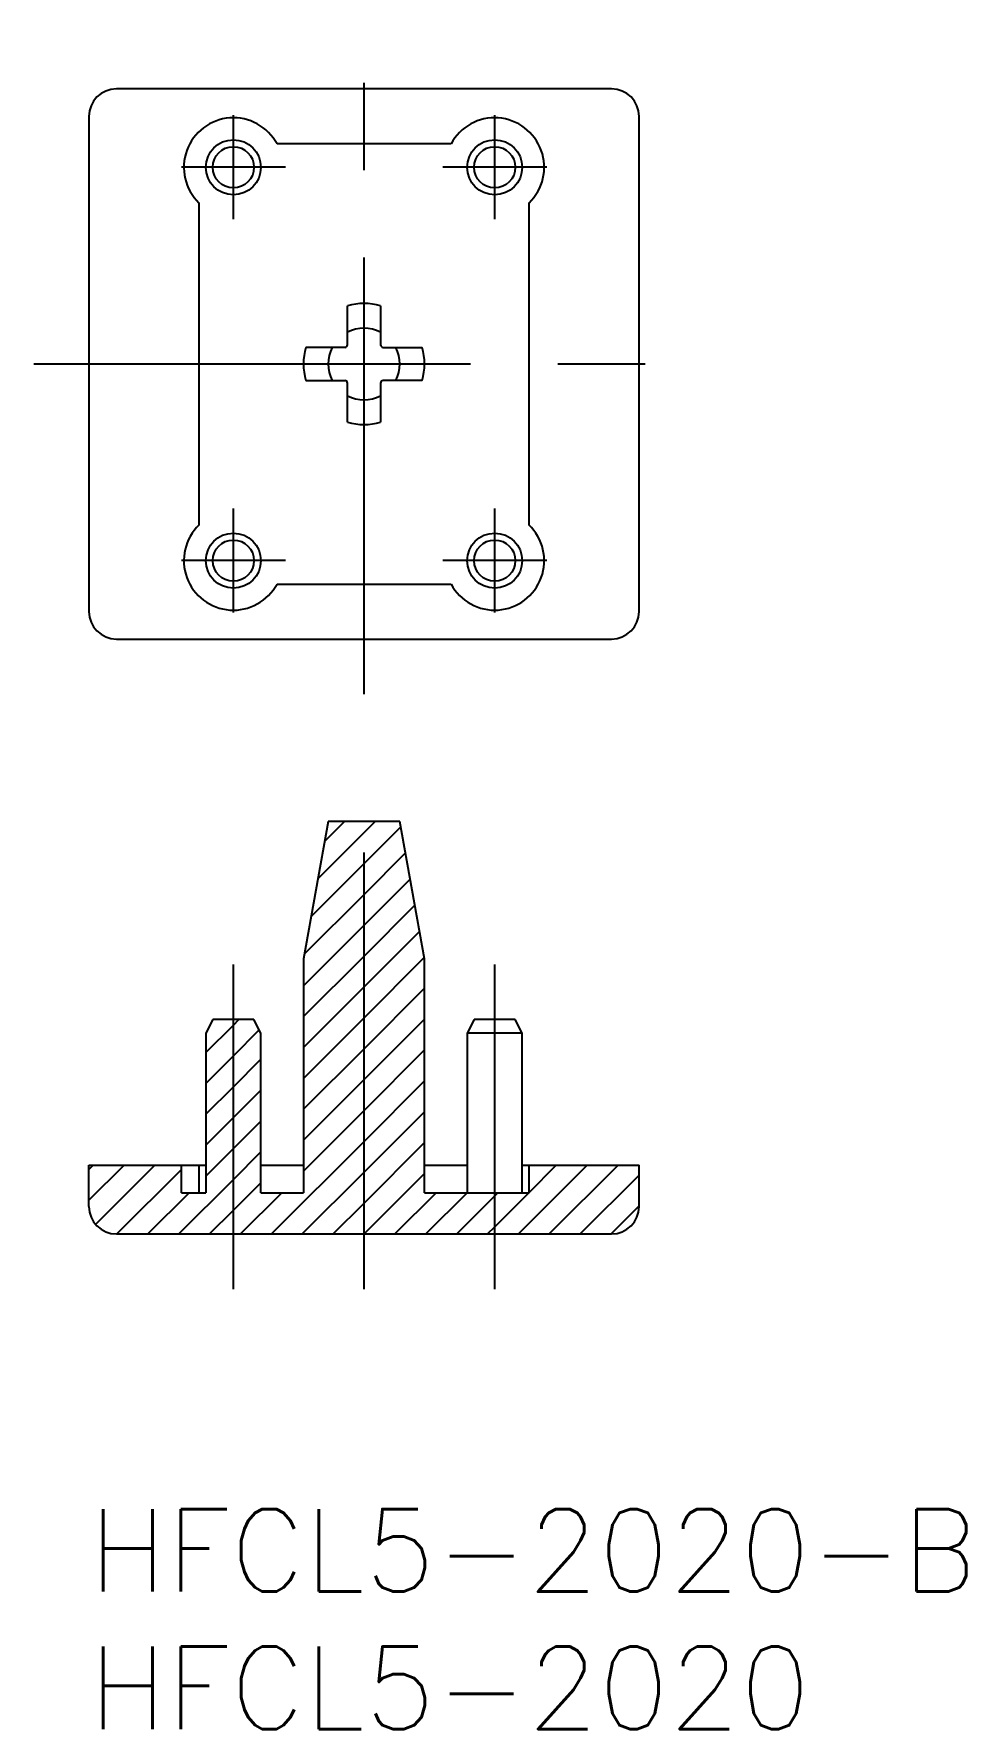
# Model space of a CAD drawing. Extents: x -2 to 31.9, y -8 to 53.6.
import ezdxf

# ---------------------------------------------------------------- set-up
doc = ezdxf.new("R2010")
doc.units = 0
doc.header["$LTSCALE"] = 0.5
doc.linetypes.add('CENTER', pattern=[50.8, 31.75, -6.35, 6.35, -6.35])
doc.layers.get('0').update_dxf_attribs({"linetype": 'CONTINUOUS'})
for name, color, linetype in [('MSM_CENTER', 1, 'CENTER'), ('MSM_CONTINUOUS', 7, 'CONTINUOUS'), ('MSM_NARROW', 5, 'CONTINUOUS'), ('MSM_PART_NUMBER', 7, 'CONTINUOUS')]:
    doc.layers.add(name, color=color, linetype=linetype)
doc.styles.get("Standard").update_dxf_attribs({"font": 'txt.shx', "height": 3, "bigfont": 'bigfont.shx'})

# ---------------------------------------------------------------- blocks, each defined once
blk = doc.blocks.new('*U9')
at = {"layer": 'MSM_PART_NUMBER'}
blk.add_text('HFCL5-2020-B', height=3, dxfattribs=at).set_placement((0, -3))
blk = doc.blocks.new('*U10')
at = {"layer": 'MSM_PART_NUMBER'}
blk.add_text('HFCL5-2020', height=3, dxfattribs=at).set_placement((0, -8))
blk = doc.blocks.new('*X12')
at = {"color": 0}
for p, q in [((8.572, 24.287), (9.285, 25)), ((10, 24.593), (10.407, 25)), ((10, 23.47), (11.335, 24.805)), ((8.325, 22.918), (10, 24.593)), ((8.079, 21.549), (10, 23.47)), ((10, 22.348), (11.506, 23.854)), ((10, 21.225), (11.677, 22.903)), ((7.832, 20.18), (10, 22.348)), ((10, 20.103), (11.849, 21.952)), ((7.8, 19.025), (10, 21.225)), ((10, 18.98), (12.02, 21)), ((7.8, 17.903), (10, 20.103)), ((10, 17.858), (12.191, 20.049)), ((7.8, 16.78), (10, 18.98)), ((10, 16.735), (12.2, 18.935)), ((4.25, 16.598), (5.25, 17.598)), ((5.25, 17.598), (5.452, 17.8)), ((5.25, 16.475), (6.192, 17.417)), ((7.8, 15.658), (10, 17.858)), ((10, 15.613), (12.2, 17.813)), ((7.8, 14.535), (10, 16.735)), ((10, 14.49), (12.2, 16.69)), ((4.25, 15.475), (5.25, 16.475)), ((5.25, 15.353), (6.25, 16.353)), ((7.8, 13.413), (10, 15.613)), ((10, 13.368), (12.2, 15.568)), ((4.25, 14.353), (5.25, 15.353)), ((5.25, 14.23), (6.25, 15.23)), ((4.25, 13.23), (5.25, 14.23)), ((7.8, 12.29), (10, 14.49)), ((10, 12.245), (12.2, 14.445)), ((5.25, 13.108), (6.25, 14.108)), ((4.25, 12.108), (5.25, 13.108)), ((5.25, 11.985), (6.25, 12.985)), ((6.632, 10), (10, 13.368)), ((10, 11.123), (12.2, 13.323)), ((0, 11.225), (1.275, 12.5)), ((0, 12.348), (0.152, 12.5)), ((0.243, 10.346), (2.397, 12.5)), ((1.02, 10), (3.36, 12.34)), ((15.613, 10), (18.113, 12.5)), ((16, 11.51), (16.99, 12.5)), ((16.735, 10), (19.235, 12.5)), ((3.265, 10), (5.25, 11.985)), ((5.25, 10.863), (6.25, 11.863)), ((7.755, 10), (10, 12.245)), ((10, 10), (12.2, 12.2)), ((17.858, 10), (20, 12.142)), ((2.142, 10), (3.642, 11.5)), ((5.51, 10), (7.01, 11.5)), ((8.877, 10), (10, 11.123)), ((11.123, 10), (12.623, 11.5)), ((12.245, 10), (13.745, 11.5)), ((13.368, 10), (14.75, 11.382)), ((14.75, 10.26), (15.99, 11.5)), ((14.75, 11.382), (14.868, 11.5)), ((4.387, 10), (5.25, 10.863)), ((18.98, 10), (20, 11.02)), ((14.49, 10), (14.75, 10.26))]:
    blk.add_line(p, q, dxfattribs=at)

msp = doc.modelspace()

# ---------------------------------------------------------------- linework, layer by layer
at = {"layer": 'MSM_CENTER'}
for p, q in [((10, 29.631), (10, 53.631)), ((5.25, 46.891), (5.25, 50.671)), ((14.75, 46.891), (14.75, 50.671)), ((7.14, 48.781), (3.36, 48.781)), ((16.64, 48.781), (12.86, 48.781)), ((-2, 41.631), (22, 41.631)), ((5.25, 32.591), (5.25, 36.371)), ((14.75, 32.591), (14.75, 36.371)), ((7.14, 34.481), (3.36, 34.481)), ((16.64, 34.481), (12.86, 34.481)), ((10, 8), (10, 27)), ((5.25, 8), (5.25, 19.8)), ((14.75, 8), (14.75, 19.8))]:
    msp.add_line(p, q, dxfattribs=at)
at = {"layer": 'MSM_CONTINUOUS'}
for p, q in [((19, 51.631), (1, 51.631)), ((0, 50.631), (0, 32.631)), ((20, 32.631), (20, 50.631)), ((13.163, 49.631), (6.837, 49.631)), ((4, 47.486), (4, 35.776)), ((16, 35.776), (16, 47.486)), ((9.4, 42.331), (9.4, 43.748)), ((10.6, 43.748), (10.6, 42.331)), ((9.3, 42.231), (7.883, 42.231)), ((10.7, 42.231), (12.117, 42.231)), ((7.883, 41.031), (9.3, 41.031)), ((9.4, 39.514), (9.4, 40.931)), ((10.6, 40.931), (10.6, 39.514)), ((12.117, 41.031), (10.7, 41.031)), ((6.837, 33.631), (13.163, 33.631)), ((1, 31.631), (19, 31.631)), ((8.7, 25), (7.8, 20)), ((11.3, 25), (8.7, 25)), ((12.2, 20), (11.3, 25)), ((7.8, 20), (7.8, 11.5)), ((12.2, 11.5), (12.2, 20)), ((4.5, 17.8), (4.25, 17.3)), ((4.25, 17.3), (4.25, 11.5)), ((6, 17.8), (4.5, 17.8)), ((6.25, 17.3), (6, 17.8)), ((6.25, 11.5), (6.25, 17.3)), ((14, 17.8), (13.75, 17.3)), ((13.75, 17.3), (13.75, 11.5)), ((15.75, 17.3), (13.75, 17.3)), ((15.5, 17.8), (14, 17.8)), ((15.75, 17.3), (15.5, 17.8)), ((15.75, 11.5), (15.75, 17.3)), ((0, 11), (0, 12.5)), ((0, 12.5), (4.25, 12.5)), ((3.36, 11.5), (3.36, 12.5)), ((4, 12.5), (4, 11.5)), ((6.25, 12.5), (7.8, 12.5)), ((12.2, 12.5), (13.75, 12.5)), ((15.75, 12.5), (20, 12.5)), ((16, 11.5), (16, 12.5)), ((20, 11), (20, 12.5)), ((3.36, 11.5), (4.25, 11.5)), ((6.25, 11.5), (7.8, 11.5)), ((12.2, 11.5), (16, 11.5)), ((1, 10), (19, 10))]:
    msp.add_line(p, q, dxfattribs=at)
for centre, radius in [((5.25, 48.781), 1), ((5.25, 48.781), 0.75), ((14.75, 48.781), 1), ((14.75, 48.781), 0.75), ((5.25, 34.481), 1), ((5.25, 34.481), 0.75), ((14.75, 34.481), 1), ((14.75, 34.481), 0.75)]:
    msp.add_circle(centre, radius, dxfattribs=at)
for centre, radius, start, end in [((1, 50.631), 1, 90, 180), ((19, 50.631), 1, 0, 90), ((5.25, 48.781), 1.8, 28.17864, 226.01704), ((14.75, 48.781), 1.8, 313.98296, 151.82136), ((10, 41.631), 2.2, 74.17338, 105.82662), ((10, 41.631), 1.3, 62.51357, 117.48643), ((10, 41.631), 2.2, 164.17338, 195.82662), ((10, 41.631), 1.3, 152.51357, 207.48643), ((9.3, 42.331), 0.1, 270, 0), ((10.7, 42.331), 0.1, 180, 270), ((10, 41.631), 1.3, 332.51357, 27.48643), ((10, 41.631), 2.2, 344.17338, 15.82662), ((9.3, 40.931), 0.1, 0, 90), ((10.7, 40.931), 0.1, 90, 180), ((10, 41.631), 1.3, 242.51357, 297.48643), ((10, 41.631), 2.2, 254.17338, 285.82662), ((5.25, 34.481), 1.8, 133.98296, 331.82136), ((14.75, 34.481), 1.8, 208.17864, 46.01704), ((1, 32.631), 1, 180, 270), ((19, 32.631), 1, 270, 0), ((1, 11), 1, 180, 270), ((19, 11), 1, 270, 0)]:
    msp.add_arc(centre, radius, start, end, dxfattribs=at)

# ---------------------------------------------------------------- block references
for name in ['*U9', '*U10']:
    msp.add_blockref(name, (0, 0), dxfattribs=at)
at = {"layer": 'MSM_NARROW', "linetype": 'CONTINUOUS'}
msp.add_blockref('*X12', (0, 0), dxfattribs=at)

doc.saveas('drawing.dxf')
